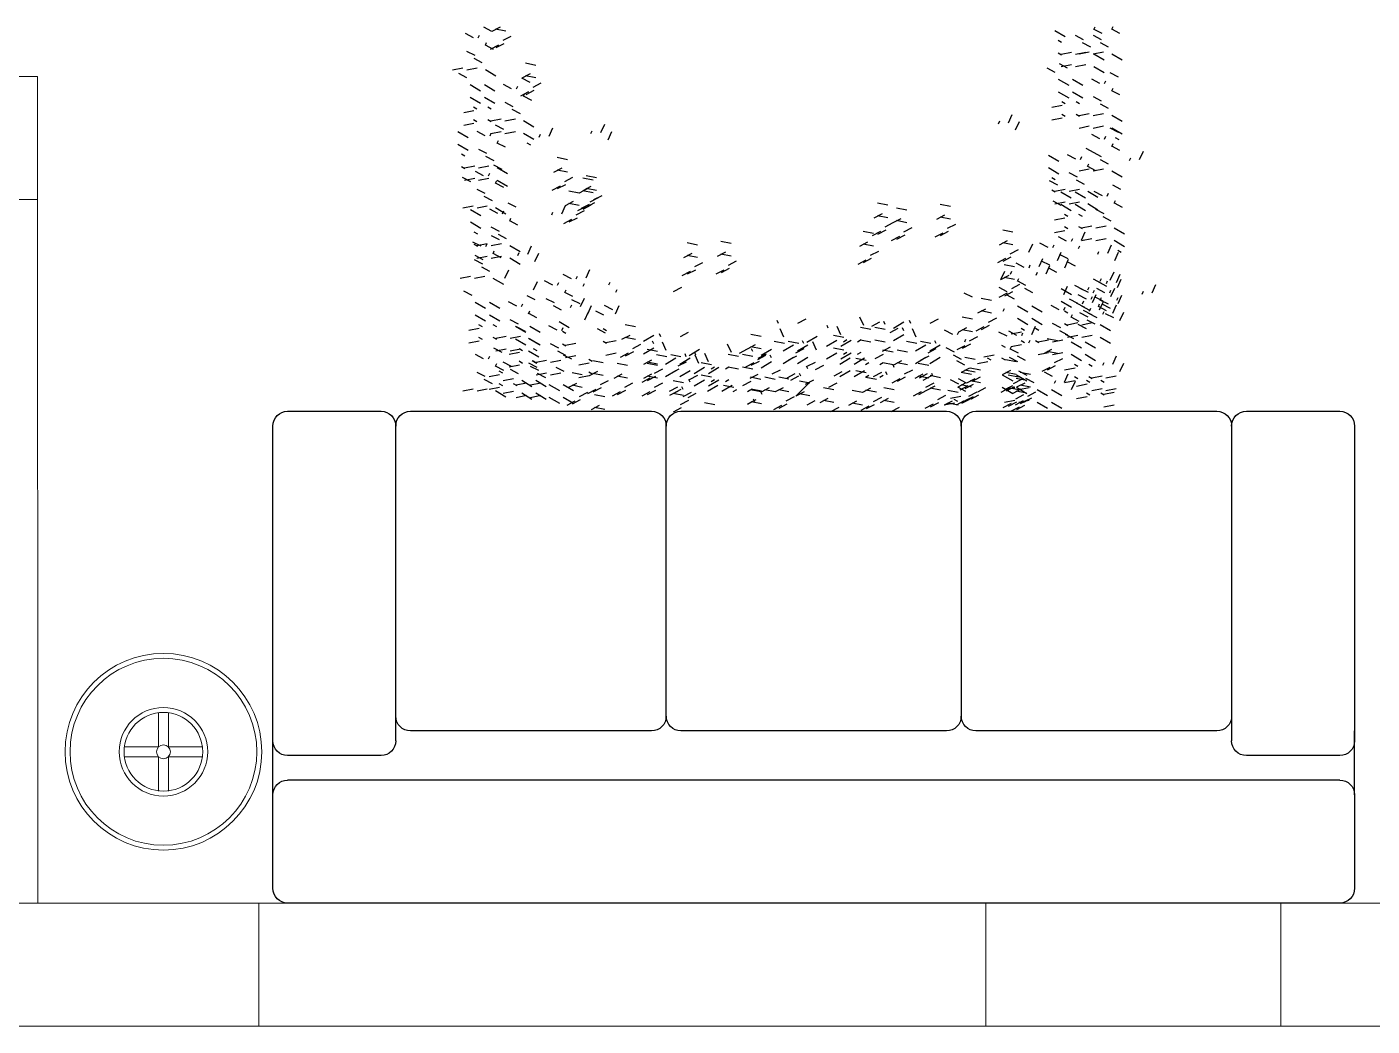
# Model space of a CAD drawing. Header units: millimetres. Extents: x 2878 to 6301, y 540 to 1980.
# Drawn here: x 2922.035 to 2924.77, y 830.155 to 832.187 of the extents above; entities that cross this region are included whole.
import ezdxf

# ---------------------------------------------------------------- set-up
doc = ezdxf.new("R2010")
doc.units = ezdxf.units.MM
doc.header["$LTSCALE"] = 4
for name, color, linetype, lineweight in [('ALVENARIA', 4, 'Continuous', 20), ('COTAS', 35, 'Continuous', 5), ('PILAR', 1, 'Continuous', 5)]:
    doc.layers.add(name, color=color, linetype=linetype, lineweight=lineweight)
doc.layers.add('TRACONIVEL', color=252, linetype='Continuous')

# ---------------------------------------------------------------- blocks, each defined once
blk = doc.blocks.new('PILAR')
at = {"layer": 'PILAR', "ltscale": 0.01}
blk.add_lwpolyline([(-0.15, 0), (0.1, 0), (0.1, -0.6), (-0.15, -0.6)], close=True, dxfattribs=at)
blk = doc.blocks.new('ABAJOURP')
for p, q in [((-0.01, 0.01), (-0.01, 0.08)), ((0.01, 0.01), (0.01, 0.08)), ((-0.08, 0.01), (-0.01, 0.01)), ((0.01, 0.01), (0.08, 0.01)), ((-0.08, -0.01), (-0.01, -0.01)), ((-0.01, -0.08), (-0.01, -0.01)), ((0.01, -0.01), (0.08, -0.01)), ((0.01, -0.08), (0.01, -0.01))]:
    blk.add_line(p, q)
for radius in [0.2, 0.19, 0.09, 0.08, 0.0141]:
    blk.add_circle((0, 0), radius)
blk = doc.blocks.new('TAPETE')
at = {"layer": 'TRACONIVEL'}
for p, q in [((-0.5863, 0.4846), (-0.6052, 0.4795)), ((-0.6014, 0.4677), (-0.6077, 0.466)), ((-0.2827, 0.4677), (-0.3016, 0.4626)), ((-0.7648, 0.4413), (-0.7838, 0.4363)), ((-0.6488, 0.4413), (-0.6678, 0.4363)), ((-0.6106, 0.4388), (-0.6295, 0.4338)), ((-0.6156, 0.4338), (-0.6219, 0.4321)), ((-0.5738, 0.4379), (-0.5927, 0.4329)), ((-0.5625, 0.4366), (-0.5814, 0.4315)), ((-0.5124, 0.4345), (-0.5313, 0.4294)), ((-0.5068, 0.4338), (-0.5114, 0.4384)), ((-0.4847, 0.4291), (-0.4985, 0.443)), ((-0.456, 0.4291), (-0.4699, 0.443)), ((-0.41, 0.4402), (-0.4003, 0.4292)), ((-0.3693, 0.438), (-0.3596, 0.4271)), ((-0.3264, 0.4257), (-0.3402, 0.4396)), ((-0.2977, 0.4509), (-0.3041, 0.4492)), ((-0.2803, 0.4367), (-0.2706, 0.4258)), ((-0.2509, 0.4303), (-0.2555, 0.435)), ((-0.2288, 0.4257), (-0.2426, 0.4396)), ((-0.2396, 0.4346), (-0.2299, 0.4236)), ((-0.2001, 0.4257), (-0.214, 0.4396)), ((-0.1541, 0.4367), (-0.1444, 0.4258)), ((-0.1134, 0.4346), (-0.1037, 0.4236)), ((-0.0602, 0.4257), (-0.0741, 0.4396)), ((-0.0142, 0.4367), (-0.0045, 0.4258)), ((-0.8594, 0.4288), (-0.864, 0.415)), ((-0.8317, 0.411), (-0.8363, 0.4156)), ((-0.8308, 0.4288), (-0.8354, 0.415)), ((-0.8224, 0.4318), (-0.8271, 0.4179)), ((-0.8031, 0.411), (-0.8077, 0.4156)), ((-0.7938, 0.4318), (-0.7984, 0.4179)), ((-0.7483, 0.4318), (-0.7672, 0.4267)), ((-0.7049, 0.4102), (-0.7187, 0.4241)), ((-0.6762, 0.4102), (-0.69, 0.4241)), ((-0.6614, 0.4283), (-0.6517, 0.4174)), ((-0.6323, 0.4318), (-0.6512, 0.4267)), ((-0.6448, 0.4187), (-0.6352, 0.4078)), ((-0.6399, 0.4238), (-0.6302, 0.4129)), ((-0.6301, 0.4213), (-0.6205, 0.4103)), ((-0.5941, 0.4293), (-0.613, 0.4242)), ((-0.599, 0.4242), (-0.6053, 0.4226)), ((-0.6042, 0.4166), (-0.5945, 0.4056)), ((-0.5941, 0.4293), (-0.6004, 0.4276)), ((-0.5895, 0.4191), (-0.5798, 0.4082)), ((-0.5775, 0.4197), (-0.5838, 0.418)), ((-0.5572, 0.4284), (-0.5761, 0.4233)), ((-0.4958, 0.4249), (-0.5147, 0.4199)), ((-0.4812, 0.4181), (-0.4859, 0.4043)), ((-0.4526, 0.4181), (-0.4572, 0.4043)), ((-0.4409, 0.4249), (-0.4312, 0.414)), ((-0.4243, 0.4153), (-0.4146, 0.4044)), ((-0.395, 0.4304), (-0.4013, 0.4287)), ((-0.3785, 0.4208), (-0.3848, 0.4191)), ((-0.3112, 0.4215), (-0.3015, 0.4106)), ((-0.2654, 0.427), (-0.2717, 0.4253)), ((-0.2488, 0.4174), (-0.2551, 0.4157)), ((-0.185, 0.4215), (-0.1753, 0.4106)), ((-0.1391, 0.427), (-0.1454, 0.4253)), ((-0.1226, 0.4174), (-0.1289, 0.4157)), ((-0.0892, 0.4018), (-0.103, 0.4157)), ((-0.0605, 0.4018), (-0.0744, 0.4157)), ((-0.0451, 0.4215), (-0.0354, 0.4106)), ((0.0008, 0.427), (-0.0055, 0.4253)), ((-0.8224, 0.4127), (-0.8271, 0.3988)), ((-0.7948, 0.3948), (-0.7994, 0.3995)), ((-0.7938, 0.4127), (-0.7984, 0.3988)), ((-0.7661, 0.3948), (-0.7707, 0.3995)), ((-0.7633, 0.4149), (-0.7696, 0.4132)), ((-0.744, 0.3902), (-0.7578, 0.4041)), ((-0.7153, 0.3902), (-0.7292, 0.4041)), ((-0.7014, 0.3993), (-0.706, 0.3854)), ((-0.6728, 0.3993), (-0.6774, 0.3854)), ((-0.6757, 0.4035), (-0.666, 0.3926)), ((-0.661, 0.406), (-0.6513, 0.3951)), ((-0.6542, 0.399), (-0.6445, 0.388)), ((-0.6473, 0.4149), (-0.6536, 0.4132)), ((-0.64, 0.3972), (-0.6463, 0.3955)), ((-0.6249, 0.414), (-0.6439, 0.409)), ((-0.6299, 0.409), (-0.6362, 0.4073)), ((-0.6084, 0.4045), (-0.6273, 0.3994)), ((-0.6234, 0.4142), (-0.6137, 0.4033)), ((-0.6152, 0.4115), (-0.6215, 0.4098)), ((-0.6133, 0.3994), (-0.6196, 0.3977)), ((-0.6084, 0.4045), (-0.6147, 0.4028)), ((-0.5986, 0.402), (-0.6049, 0.4003)), ((-0.5827, 0.412), (-0.573, 0.4011)), ((-0.5723, 0.4115), (-0.5786, 0.4098)), ((-0.5108, 0.4081), (-0.5172, 0.4064)), ((-0.4812, 0.399), (-0.4859, 0.3852)), ((-0.4526, 0.399), (-0.4572, 0.3852)), ((-0.4012, 0.3934), (-0.4151, 0.4072)), ((-0.3726, 0.3934), (-0.3864, 0.4072)), ((-0.3836, 0.4132), (-0.3739, 0.4022)), ((-0.3229, 0.4147), (-0.3275, 0.4009)), ((-0.3265, 0.4044), (-0.3168, 0.3935)), ((-0.2946, 0.4119), (-0.285, 0.401)), ((-0.2859, 0.4022), (-0.2762, 0.3913)), ((-0.254, 0.4098), (-0.2443, 0.3988)), ((-0.2253, 0.4147), (-0.23, 0.4009)), ((-0.1967, 0.4147), (-0.2013, 0.4009)), ((-0.1684, 0.4119), (-0.1587, 0.401)), ((-0.1277, 0.4098), (-0.118, 0.3988)), ((-0.0568, 0.4147), (-0.0614, 0.4009)), ((-0.0454, 0.3976), (-0.0357, 0.3866)), ((-0.0285, 0.4119), (-0.0188, 0.401)), ((-0.0145, 0.4128), (-0.0048, 0.4019)), ((0.0005, 0.4031), (-0.0058, 0.4014)), ((-0.841, 0.3925), (-0.8456, 0.3786)), ((-0.8317, 0.3919), (-0.8363, 0.3965)), ((-0.8123, 0.3925), (-0.8169, 0.3786)), ((-0.8031, 0.3919), (-0.8077, 0.3965)), ((-0.7948, 0.3757), (-0.7994, 0.3803)), ((-0.7661, 0.3757), (-0.7707, 0.3803)), ((-0.744, 0.3711), (-0.7578, 0.385)), ((-0.7153, 0.3711), (-0.7292, 0.385)), ((-0.7014, 0.3801), (-0.706, 0.3663)), ((-0.6858, 0.3917), (-0.6762, 0.3808)), ((-0.6728, 0.3801), (-0.6774, 0.3663)), ((-0.6693, 0.3821), (-0.6596, 0.3712)), ((-0.6592, 0.3939), (-0.6495, 0.383)), ((-0.6445, 0.3964), (-0.6348, 0.3855)), ((-0.6377, 0.3894), (-0.628, 0.3785)), ((-0.6234, 0.3876), (-0.6298, 0.3859)), ((-0.6286, 0.38), (-0.6189, 0.369)), ((-0.6185, 0.3917), (-0.6088, 0.3808)), ((-0.6038, 0.3943), (-0.5941, 0.3834)), ((-0.5918, 0.3949), (-0.5981, 0.3932)), ((-0.597, 0.3872), (-0.5873, 0.3763)), ((-0.4978, 0.3824), (-0.5042, 0.3807)), ((-0.4662, 0.3897), (-0.4852, 0.3846)), ((-0.4536, 0.3812), (-0.4582, 0.3858)), ((-0.4249, 0.3812), (-0.4295, 0.3858)), ((-0.4028, 0.3766), (-0.4166, 0.3904)), ((-0.3978, 0.3824), (-0.4024, 0.3685)), ((-0.3741, 0.3766), (-0.388, 0.3904)), ((-0.3691, 0.3824), (-0.3738, 0.3685)), ((-0.3574, 0.3891), (-0.3477, 0.3782)), ((-0.3409, 0.3796), (-0.3312, 0.3686)), ((-0.3229, 0.3956), (-0.3275, 0.3818)), ((-0.3116, 0.3946), (-0.3179, 0.3929)), ((-0.295, 0.3851), (-0.3013, 0.3834)), ((-0.2253, 0.3956), (-0.23, 0.3818)), ((-0.1976, 0.3778), (-0.2023, 0.3824)), ((-0.1967, 0.3956), (-0.2013, 0.3818)), ((-0.169, 0.3778), (-0.1736, 0.3824)), ((-0.1469, 0.3732), (-0.1607, 0.387)), ((-0.1182, 0.3732), (-0.1321, 0.387)), ((-0.0858, 0.3908), (-0.0904, 0.377)), ((-0.0571, 0.3908), (-0.0617, 0.377)), ((-0.0568, 0.3956), (-0.0614, 0.3818)), ((-0.0288, 0.388), (-0.0191, 0.3771)), ((-0.8058, 0.3765), (-0.8247, 0.3714)), ((-0.804, 0.3764), (-0.8086, 0.3625)), ((-0.7892, 0.3669), (-0.8082, 0.3618)), ((-0.7753, 0.3764), (-0.7799, 0.3625)), ((-0.7089, 0.3747), (-0.6992, 0.3638)), ((-0.7002, 0.3669), (-0.6905, 0.3559)), ((-0.6737, 0.3623), (-0.6783, 0.3669)), ((-0.6543, 0.3724), (-0.6606, 0.3707)), ((-0.6451, 0.3623), (-0.6497, 0.3669)), ((-0.6378, 0.3628), (-0.6441, 0.3611)), ((-0.623, 0.3577), (-0.6368, 0.3715)), ((-0.5894, 0.3661), (-0.6084, 0.3611)), ((-0.5943, 0.3577), (-0.6081, 0.3715)), ((-0.5287, 0.3672), (-0.5477, 0.3621)), ((-0.5437, 0.3769), (-0.534, 0.366)), ((-0.5271, 0.3674), (-0.5174, 0.3564)), ((-0.4813, 0.3729), (-0.4876, 0.3712)), ((-0.4865, 0.3652), (-0.4768, 0.3543)), ((-0.4628, 0.3627), (-0.4674, 0.3489)), ((-0.4536, 0.3621), (-0.4582, 0.3667)), ((-0.4341, 0.3627), (-0.4387, 0.3489)), ((-0.4249, 0.3621), (-0.4295, 0.3667)), ((-0.4028, 0.3575), (-0.4166, 0.3713)), ((-0.3978, 0.3633), (-0.4024, 0.3494)), ((-0.3741, 0.3575), (-0.388, 0.3713)), ((-0.3691, 0.3633), (-0.3738, 0.3494)), ((-0.3002, 0.3774), (-0.2905, 0.3665)), ((-0.1976, 0.3587), (-0.2023, 0.3633)), ((-0.169, 0.3587), (-0.1736, 0.3633)), ((-0.1469, 0.354), (-0.1607, 0.3679)), ((-0.1182, 0.354), (-0.1321, 0.3679)), ((-0.0932, 0.3663), (-0.0835, 0.3554)), ((-0.0858, 0.3717), (-0.0904, 0.3578)), ((-0.0571, 0.3717), (-0.0617, 0.3578)), ((-0.0073, 0.3492), (-0.0211, 0.3631)), ((-0.8526, 0.3449), (-0.8665, 0.3588)), ((-0.824, 0.3449), (-0.8378, 0.3588)), ((-0.8043, 0.3501), (-0.8106, 0.3484)), ((-0.7945, 0.3464), (-0.7848, 0.3354)), ((-0.7706, 0.35), (-0.7803, 0.339)), ((-0.754, 0.3595), (-0.7637, 0.3486)), ((-0.7406, 0.3601), (-0.7452, 0.3462)), ((-0.7332, 0.345), (-0.7429, 0.3341)), ((-0.7423, 0.3528), (-0.7377, 0.3389)), ((-0.7119, 0.3601), (-0.7165, 0.3462)), ((-0.7136, 0.3528), (-0.709, 0.3389)), ((-0.6836, 0.3573), (-0.6739, 0.3464)), ((-0.6429, 0.3551), (-0.6333, 0.3442)), ((-0.558, 0.3521), (-0.5483, 0.3412)), ((-0.5122, 0.3576), (-0.5311, 0.3525)), ((-0.5122, 0.3576), (-0.5185, 0.3559)), ((-0.4956, 0.348), (-0.5019, 0.3464)), ((-0.4053, 0.3578), (-0.3956, 0.3469)), ((-0.3701, 0.3454), (-0.3747, 0.35)), ((-0.359, 0.3532), (-0.3493, 0.3423)), ((-0.3415, 0.3454), (-0.3461, 0.35)), ((-0.3193, 0.3408), (-0.3332, 0.3547)), ((-0.2907, 0.3408), (-0.3045, 0.3547)), ((-0.2069, 0.3593), (-0.2115, 0.3454)), ((-0.1782, 0.3593), (-0.1828, 0.3454)), ((-0.1031, 0.3498), (-0.0934, 0.3389)), ((-0.0581, 0.3539), (-0.0627, 0.3585)), ((-0.0294, 0.3539), (-0.034, 0.3585)), ((-0.8526, 0.3258), (-0.8665, 0.3397)), ((-0.824, 0.3258), (-0.8378, 0.3397)), ((-0.7738, 0.3428), (-0.7835, 0.3319)), ((-0.7406, 0.341), (-0.7452, 0.3271)), ((-0.7129, 0.3232), (-0.7175, 0.3278)), ((-0.7119, 0.341), (-0.7165, 0.3271)), ((-0.6842, 0.3232), (-0.6888, 0.3278)), ((-0.6621, 0.3185), (-0.676, 0.3324)), ((-0.6334, 0.3185), (-0.6473, 0.3324)), ((-0.5581, 0.3255), (-0.5644, 0.3238)), ((-0.5431, 0.3423), (-0.562, 0.3373)), ((-0.5265, 0.3328), (-0.5454, 0.3277)), ((-0.5415, 0.3425), (-0.5318, 0.3316)), ((-0.5008, 0.3404), (-0.4911, 0.3294)), ((-0.8606, 0.3087), (-0.8703, 0.2978)), ((-0.85, 0.3068), (-0.8597, 0.2959)), ((-0.8468, 0.3139), (-0.8565, 0.303)), ((-0.8441, 0.3182), (-0.8538, 0.3073)), ((-0.8492, 0.3148), (-0.8538, 0.3009)), ((-0.8363, 0.3073), (-0.846, 0.2964)), ((-0.8302, 0.3235), (-0.8399, 0.3126)), ((-0.8191, 0.2981), (-0.8329, 0.3119)), ((-0.8323, 0.3115), (-0.8277, 0.2976)), ((-0.8205, 0.3148), (-0.8251, 0.3009)), ((-0.8094, 0.309), (-0.8191, 0.2981)), ((-0.8185, 0.3168), (-0.8139, 0.3029)), ((-0.8088, 0.3216), (-0.7991, 0.3106)), ((-0.7904, 0.2981), (-0.8042, 0.3119)), ((-0.8037, 0.3115), (-0.7991, 0.2976)), ((-0.7922, 0.312), (-0.7826, 0.3011)), ((-0.7898, 0.3168), (-0.7852, 0.3029)), ((-0.7582, 0.3101), (-0.7485, 0.2992)), ((-0.7124, 0.3156), (-0.7187, 0.314)), ((-0.7129, 0.304), (-0.7175, 0.3087)), ((-0.6808, 0.3229), (-0.6997, 0.3179)), ((-0.6842, 0.304), (-0.6888, 0.3087)), ((-0.6621, 0.2994), (-0.676, 0.3133)), ((-0.6334, 0.2994), (-0.6473, 0.3133)), ((-0.604, 0.32), (-0.5943, 0.3091)), ((-0.5874, 0.3104), (-0.5777, 0.2995)), ((-0.5416, 0.3159), (-0.5479, 0.3143)), ((-0.5467, 0.3083), (-0.537, 0.2973)), ((-0.4932, 0.3193), (-0.5121, 0.3142)), ((-0.8639, 0.3016), (-0.8736, 0.2906)), ((-0.8561, 0.2906), (-0.8658, 0.2797)), ((-0.8529, 0.2977), (-0.8625, 0.2868)), ((-0.8492, 0.2957), (-0.8538, 0.2818)), ((-0.8232, 0.3037), (-0.8329, 0.2928)), ((-0.8191, 0.2789), (-0.8329, 0.2928)), ((-0.8181, 0.2948), (-0.8278, 0.2839)), ((-0.8205, 0.2957), (-0.8251, 0.2818)), ((-0.8154, 0.2927), (-0.8251, 0.2818)), ((-0.8246, 0.3005), (-0.82, 0.2867)), ((-0.8016, 0.3044), (-0.8113, 0.2935)), ((-0.7904, 0.2789), (-0.8042, 0.2928)), ((-0.7959, 0.3005), (-0.7913, 0.2867)), ((-0.7807, 0.2899), (-0.7904, 0.2789)), ((-0.7898, 0.2976), (-0.7852, 0.2838)), ((-0.7612, 0.2976), (-0.7566, 0.2838)), ((-0.7609, 0.2995), (-0.7512, 0.2886)), ((-0.7417, 0.3006), (-0.732, 0.2897)), ((-0.7267, 0.2908), (-0.733, 0.2891)), ((-0.7221, 0.3047), (-0.7267, 0.2908)), ((-0.6958, 0.3061), (-0.7021, 0.3044)), ((-0.701, 0.2984), (-0.6913, 0.2875)), ((-0.6934, 0.3047), (-0.6981, 0.2908)), ((-0.6183, 0.2952), (-0.6086, 0.2843)), ((-0.6021, 0.2925), (-0.6118, 0.2816)), ((-0.5855, 0.3021), (-0.5952, 0.2911)), ((-0.5724, 0.3007), (-0.5787, 0.299)), ((-0.5738, 0.2953), (-0.5692, 0.2814)), ((-0.5559, 0.2911), (-0.5622, 0.2894)), ((-0.5451, 0.2953), (-0.5405, 0.2814)), ((-0.5232, 0.2904), (-0.5329, 0.2795)), ((-0.5066, 0.3), (-0.5163, 0.2891)), ((-0.4949, 0.2932), (-0.4903, 0.2794)), ((-0.4662, 0.2932), (-0.4616, 0.2794)), ((-0.2155, 0.3014), (-0.2344, 0.2963)), ((-0.1989, 0.2918), (-0.2179, 0.2868)), ((-0.8214, 0.2877), (-0.8311, 0.2768)), ((-0.7519, 0.2778), (-0.7565, 0.2825)), ((-0.7232, 0.2778), (-0.7279, 0.2825)), ((-0.703, 0.2853), (-0.6933, 0.2744)), ((-0.6619, 0.2709), (-0.6716, 0.26)), ((-0.6406, 0.2813), (-0.6469, 0.2796)), ((-0.6053, 0.2854), (-0.615, 0.2744)), ((-0.6017, 0.2856), (-0.592, 0.2747)), ((-0.5647, 0.2875), (-0.5744, 0.2766)), ((-0.5554, 0.2817), (-0.5744, 0.2766)), ((-0.5264, 0.2833), (-0.5361, 0.2724)), ((-0.4858, 0.2855), (-0.4955, 0.2745)), ((-0.214, 0.275), (-0.2203, 0.2733)), ((-0.8205, 0.2565), (-0.8302, 0.2455)), ((-0.7611, 0.2594), (-0.7657, 0.2455)), ((-0.7519, 0.2587), (-0.7565, 0.2633)), ((-0.746, 0.2679), (-0.7506, 0.2541)), ((-0.6817, 0.2542), (-0.6914, 0.2433)), ((-0.6784, 0.2614), (-0.6881, 0.2504)), ((-0.641, 0.2564), (-0.6507, 0.2455)), ((-0.6502, 0.2642), (-0.6455, 0.2503)), ((-0.6215, 0.2642), (-0.6169, 0.2503)), ((-0.8466, 0.2349), (-0.8563, 0.224)), ((-0.8404, 0.2398), (-0.85, 0.2288)), ((-0.8371, 0.2469), (-0.8468, 0.236)), ((-0.8301, 0.2445), (-0.8398, 0.2335)), ((-0.8128, 0.2398), (-0.8225, 0.2288)), ((-0.8184, 0.2377), (-0.8137, 0.2239)), ((-0.7997, 0.2419), (-0.8094, 0.231)), ((-0.8088, 0.2497), (-0.8042, 0.2358)), ((-0.7962, 0.2493), (-0.8059, 0.2384)), ((-0.7897, 0.2377), (-0.7851, 0.2239)), ((-0.7754, 0.2348), (-0.7851, 0.2239)), ((-0.7845, 0.2426), (-0.7799, 0.2287)), ((-0.7801, 0.2497), (-0.7755, 0.2358)), ((-0.7559, 0.2426), (-0.7512, 0.2287)), ((-0.7212, 0.236), (-0.7308, 0.2251)), ((-0.7046, 0.2455), (-0.7143, 0.2346)), ((-0.6929, 0.2388), (-0.6883, 0.2249)), ((-0.6642, 0.2388), (-0.6596, 0.2249)), ((-0.6144, 0.2387), (-0.6047, 0.2278)), ((-0.8499, 0.2278), (-0.8596, 0.2168)), ((-0.8595, 0.2195), (-0.8549, 0.2056)), ((-0.8462, 0.214), (-0.8508, 0.2186)), ((-0.8403, 0.2232), (-0.8449, 0.2093)), ((-0.8308, 0.2195), (-0.8262, 0.2056)), ((-0.8286, 0.2299), (-0.8189, 0.219)), ((-0.8161, 0.2326), (-0.8258, 0.2217)), ((-0.8092, 0.2299), (-0.8189, 0.219)), ((-0.812, 0.2204), (-0.8024, 0.2095)), ((-0.8094, 0.231), (-0.7997, 0.2201)), ((-0.7687, 0.2288), (-0.759, 0.2179)), ((-0.7558, 0.2241), (-0.7461, 0.2132)), ((-0.7244, 0.2288), (-0.7341, 0.2179)), ((-0.71, 0.2296), (-0.7163, 0.228)), ((-0.6934, 0.2201), (-0.6997, 0.2184)), ((-0.6837, 0.231), (-0.6934, 0.2201)), ((-0.8554, 0.2146), (-0.86, 0.2008)), ((-0.8503, 0.2117), (-0.86, 0.2008)), ((-0.8376, 0.2027), (-0.8473, 0.1918)), ((-0.7393, 0.2146), (-0.7296, 0.2037)), ((-0.6986, 0.2124), (-0.6889, 0.2015)), ((-0.4682, 0.1993), (-0.4779, 0.1884)), ((-0.465, 0.2064), (-0.4747, 0.1955)), ((-0.4484, 0.216), (-0.4581, 0.2051)), ((-0.4276, 0.2015), (-0.4372, 0.1905)), ((-0.4367, 0.2092), (-0.4321, 0.1954)), ((-0.408, 0.2092), (-0.4034, 0.1954)), ((-0.8575, 0.186), (-0.8671, 0.1751)), ((-0.8542, 0.1932), (-0.8639, 0.1822)), ((-0.8168, 0.1882), (-0.8265, 0.1773)), ((-0.8259, 0.196), (-0.8213, 0.1821)), ((-0.8099, 0.1868), (-0.8196, 0.1759)), ((-0.7941, 0.1831), (-0.8038, 0.1721)), ((-0.7973, 0.196), (-0.7926, 0.1821)), ((-0.7939, 0.1858), (-0.7875, 0.1842)), ((-0.7646, 0.1816), (-0.7508, 0.1955)), ((-0.7315, 0.1899), (-0.7411, 0.179)), ((-0.736, 0.1816), (-0.7221, 0.1955)), ((-0.7197, 0.1831), (-0.7151, 0.1693)), ((-0.7195, 0.1902), (-0.7132, 0.1885)), ((-0.6642, 0.1927), (-0.6739, 0.1818)), ((-0.8297, 0.1701), (-0.8394, 0.1592)), ((-0.8265, 0.1773), (-0.8362, 0.1663)), ((-0.7891, 0.1723), (-0.7988, 0.1614)), ((-0.7887, 0.1782), (-0.7984, 0.1672)), ((-0.7982, 0.1801), (-0.7936, 0.1662)), ((-0.7695, 0.1801), (-0.7649, 0.1662)), ((-0.7646, 0.1625), (-0.7508, 0.1763)), ((-0.748, 0.1803), (-0.7577, 0.1694)), ((-0.736, 0.1625), (-0.7221, 0.1763)), ((-0.7197, 0.164), (-0.7151, 0.1502)), ((-0.7053, 0.1634), (-0.6864, 0.1584)), ((-0.7963, 0.1487), (-0.806, 0.1378)), ((-0.7798, 0.1582), (-0.7895, 0.1473)), ((-0.7681, 0.1515), (-0.7634, 0.1376)), ((-0.7394, 0.1515), (-0.7348, 0.1376)), ((-0.7129, 0.1327), (-0.699, 0.1466)), ((-0.6903, 0.1466), (-0.684, 0.1449)), ((-0.6842, 0.1327), (-0.6704, 0.1466)), ((-0.6737, 0.1561), (-0.6674, 0.1545)), ((-0.4729, 0.1479), (-0.4826, 0.137)), ((-0.4563, 0.1574), (-0.466, 0.1465)), ((-0.4446, 0.1507), (-0.44, 0.1368)), ((-0.416, 0.1507), (-0.4113, 0.1368)), ((-0.8652, 0.1404), (-0.8749, 0.1294)), ((-0.8535, 0.1336), (-0.8489, 0.1198)), ((-0.8248, 0.1336), (-0.8202, 0.1198)), ((-0.7996, 0.1415), (-0.8093, 0.1306)), ((-0.7739, 0.134), (-0.7676, 0.1323)), ((-0.7589, 0.1437), (-0.7686, 0.1328)), ((-0.7681, 0.1324), (-0.7634, 0.1185)), ((-0.7394, 0.1324), (-0.7348, 0.1185)), ((-0.728, 0.1285), (-0.7377, 0.1175)), ((-0.6851, 0.1389), (-0.6948, 0.128)), ((-0.4762, 0.1408), (-0.4859, 0.1298)), ((-0.4452, 0.132), (-0.4549, 0.1211)), ((-0.4355, 0.1429), (-0.4452, 0.132)), ((-0.8444, 0.1258), (-0.8541, 0.1149)), ((-0.8421, 0.1166), (-0.8518, 0.1057)), ((-0.8304, 0.1099), (-0.8257, 0.096)), ((-0.8017, 0.1099), (-0.7971, 0.096)), ((-0.7958, 0.1145), (-0.7911, 0.1192)), ((-0.7853, 0.1167), (-0.795, 0.1058)), ((-0.7904, 0.1244), (-0.7841, 0.1227)), ((-0.7671, 0.1145), (-0.7625, 0.1192)), ((-0.7446, 0.1189), (-0.7543, 0.108)), ((-0.7163, 0.1217), (-0.7117, 0.1078)), ((-0.6877, 0.1217), (-0.683, 0.1078)), ((-0.6708, 0.1141), (-0.6805, 0.1032)), ((-0.676, 0.1218), (-0.6697, 0.1201)), ((-0.5099, 0.1126), (-0.5196, 0.1017)), ((-0.465, 0.1153), (-0.4747, 0.1044)), ((-0.4617, 0.1224), (-0.4714, 0.1115)), ((-0.4243, 0.1175), (-0.434, 0.1065)), ((-0.4335, 0.1252), (-0.4288, 0.1114)), ((-0.4048, 0.1252), (-0.4002, 0.1114)), ((-0.8619, 0.0999), (-0.8716, 0.089)), ((-0.8586, 0.1071), (-0.8683, 0.0962)), ((-0.8596, 0.0912), (-0.855, 0.0773)), ((-0.8212, 0.1021), (-0.8309, 0.0912)), ((-0.8309, 0.0912), (-0.8263, 0.0773)), ((-0.7958, 0.0954), (-0.7911, 0.1)), ((-0.7948, 0.0801), (-0.7809, 0.094)), ((-0.7865, 0.0961), (-0.7819, 0.0822)), ((-0.7671, 0.0954), (-0.7625, 0.1)), ((-0.7661, 0.0801), (-0.7523, 0.094)), ((-0.7579, 0.0961), (-0.7532, 0.0822)), ((-0.7163, 0.1026), (-0.7117, 0.0887)), ((-0.6877, 0.1026), (-0.683, 0.0887)), ((-0.6784, 0.093), (-0.6594, 0.0879)), ((-0.5297, 0.0959), (-0.5394, 0.085)), ((-0.5264, 0.1031), (-0.5361, 0.0921)), ((-0.489, 0.0981), (-0.4987, 0.0872)), ((-0.4981, 0.1059), (-0.4935, 0.092)), ((-0.4695, 0.1059), (-0.4649, 0.092)), ((-0.8504, 0.0834), (-0.8601, 0.0725)), ((-0.7948, 0.061), (-0.7809, 0.0749)), ((-0.7661, 0.061), (-0.7523, 0.0749)), ((-0.7544, 0.0621), (-0.7405, 0.076)), ((-0.744, 0.0847), (-0.7394, 0.0894)), ((-0.7257, 0.0621), (-0.7119, 0.076)), ((-0.7153, 0.0847), (-0.7107, 0.0894)), ((-0.8652, 0.0596), (-0.8749, 0.0486)), ((-0.8099, 0.0568), (-0.8196, 0.0458)), ((-0.7839, 0.0636), (-0.7936, 0.0527)), ((-0.7544, 0.043), (-0.7405, 0.0569)), ((-0.744, 0.0656), (-0.7394, 0.0703)), ((-0.7348, 0.0663), (-0.7302, 0.0524)), ((-0.7257, 0.043), (-0.7119, 0.0569)), ((-0.7153, 0.0656), (-0.7107, 0.0703)), ((-0.7061, 0.0663), (-0.7015, 0.0524)), ((-0.6997, 0.0622), (-0.6807, 0.0572)), ((-0.8444, 0.045), (-0.8541, 0.0341)), ((-0.8535, 0.0528), (-0.8489, 0.039)), ((-0.8248, 0.0528), (-0.8202, 0.039)), ((-0.7695, 0.0388), (-0.7792, 0.0278)), ((-0.6846, 0.0454), (-0.6783, 0.0437)), ((-0.8502, 0.0274), (-0.8599, 0.0165)), ((-0.8079, 0.0201), (-0.839, 0.002)), ((-0.8385, 0.0207), (-0.8338, 0.0068)), ((-0.803, 0.0255), (-0.8127, 0.0146)), ((-0.8098, 0.0207), (-0.8052, 0.0068)), ((-0.7623, 0.0277), (-0.772, 0.0168)), ((-0.7345, 0.0295), (-0.7156, 0.0245)), ((-0.7163, 0.0167), (-0.7025, 0.0305)), ((-0.8293, 0.0129), (-0.839, 0.002)), ((-0.7941, 0.0056), (-0.8038, -0.0053)), ((-0.7887, 0.0007), (-0.7984, -0.0102)), ((-0.7939, 0.0084), (-0.7875, 0.0067)), ((-0.7773, 0.0179), (-0.771, 0.0162)), ((-0.7646, 0.0041), (-0.7508, 0.018)), ((-0.748, 0.0029), (-0.7577, -0.0081)), ((-0.7315, 0.0124), (-0.7411, 0.0015)), ((-0.736, 0.0041), (-0.7221, 0.018)), ((-0.7197, 0.0057), (-0.7151, -0.0082)), ((-0.7195, 0.0127), (-0.7132, 0.011)), ((-0.6642, 0.0153), (-0.6739, 0.0043)), ((-0.8607, -0.0172), (-0.8704, -0.0282)), ((-0.8574, -0.0101), (-0.8671, -0.021)), ((-0.8409, -0.0005), (-0.8506, -0.0115)), ((-0.82, -0.0151), (-0.8297, -0.026)), ((-0.8291, -0.0073), (-0.8245, -0.0211)), ((-0.8005, -0.0073), (-0.7959, -0.0211)), ((-0.7646, -0.015), (-0.7508, -0.0011)), ((-0.736, -0.015), (-0.7221, -0.0011)), ((-0.7197, -0.0134), (-0.7151, -0.0273)), ((-0.7053, -0.0141), (-0.6864, -0.0191)), ((-0.8206, -0.0338), (-0.8303, -0.0447)), ((-0.8297, -0.026), (-0.8251, -0.0398)), ((-0.801, -0.026), (-0.7964, -0.0398)), ((-0.7798, -0.0192), (-0.7895, -0.0302)), ((-0.7745, -0.0448), (-0.7607, -0.0309)), ((-0.7519, -0.0309), (-0.7456, -0.0326)), ((-0.7459, -0.0448), (-0.732, -0.0309)), ((-0.6737, -0.0213), (-0.6674, -0.023)), ((-0.8477, -0.052), (-0.8574, -0.0629)), ((-0.8568, -0.0442), (-0.8522, -0.0581)), ((-0.8521, -0.0531), (-0.8458, -0.0548)), ((-0.8355, -0.0435), (-0.8292, -0.0452)), ((-0.8297, -0.0451), (-0.8251, -0.059)), ((-0.8282, -0.0442), (-0.8236, -0.0581)), ((-0.801, -0.0451), (-0.7964, -0.059)), ((-0.7897, -0.049), (-0.7994, -0.0599)), ((-0.7601, -0.0475), (-0.7698, -0.0584)), ((-0.7468, -0.0386), (-0.7565, -0.0495)), ((-0.7436, -0.0379), (-0.7533, -0.0489)), ((-0.7227, -0.0525), (-0.7324, -0.0634)), ((-0.7319, -0.0447), (-0.7273, -0.0586)), ((-0.7032, -0.0447), (-0.6986, -0.0586)), ((-0.8574, -0.0629), (-0.8528, -0.0583)), ((-0.8287, -0.0629), (-0.8241, -0.0583)), ((-0.8062, -0.0586), (-0.8159, -0.0695)), ((-0.778, -0.0558), (-0.7733, -0.0696)), ((-0.7634, -0.0546), (-0.7731, -0.0656)), ((-0.7493, -0.0558), (-0.7447, -0.0696)), ((-0.7324, -0.0634), (-0.7421, -0.0743)), ((-0.7376, -0.0557), (-0.7313, -0.0574)), ((-0.8287, -0.0821), (-0.8241, -0.0774)), ((-0.8277, -0.0973), (-0.8139, -0.0835)), ((-0.8195, -0.0814), (-0.8149, -0.0953)), ((-0.8056, -0.0927), (-0.801, -0.0881)), ((-0.778, -0.0749), (-0.7733, -0.0888)), ((-0.777, -0.0927), (-0.7724, -0.0881)), ((-0.7493, -0.0749), (-0.7447, -0.0888)), ((-0.74, -0.0845), (-0.7211, -0.0896)), ((-0.5491, -0.0876), (-0.5587, -0.0985)), ((-0.5325, -0.078), (-0.5422, -0.0889)), ((-0.5208, -0.0848), (-0.5162, -0.0986)), ((-0.4921, -0.0848), (-0.4875, -0.0986)), ((-0.8592, -0.1068), (-0.8546, -0.1206)), ((-0.8277, -0.1165), (-0.8139, -0.1026)), ((-0.816, -0.1153), (-0.8022, -0.1015)), ((-0.8056, -0.1118), (-0.801, -0.1072)), ((-0.7874, -0.1153), (-0.7735, -0.1015)), ((-0.777, -0.1118), (-0.7724, -0.1072)), ((-0.5523, -0.0947), (-0.562, -0.1056)), ((-0.5116, -0.0925), (-0.5213, -0.1035)), ((-0.816, -0.1345), (-0.8022, -0.1206)), ((-0.7964, -0.1112), (-0.7918, -0.1251)), ((-0.7874, -0.1345), (-0.7735, -0.1206)), ((-0.7678, -0.1112), (-0.7631, -0.1251)), ((-0.7613, -0.1152), (-0.7424, -0.1203)), ((-0.5357, -0.1232), (-0.5454, -0.1342)), ((-0.5357, -0.1232), (-0.5454, -0.1342)), ((-0.8491, -0.1423), (-0.8588, -0.1532)), ((-0.8332, -0.1323), (-0.8428, -0.1432)), ((-0.8312, -0.1387), (-0.8409, -0.1496)), ((-0.8074, -0.1399), (-0.8011, -0.1416)), ((-0.7925, -0.1301), (-0.8022, -0.1411)), ((-0.7948, -0.1537), (-0.7809, -0.1399)), ((-0.7661, -0.1537), (-0.7523, -0.1399)), ((-0.7647, -0.1283), (-0.7457, -0.1334)), ((-0.7464, -0.1412), (-0.7326, -0.1273)), ((-0.7462, -0.1321), (-0.7399, -0.1338)), ((-0.6944, -0.1426), (-0.7041, -0.1535)), ((-0.5556, -0.1399), (-0.5653, -0.1509)), ((-0.5556, -0.1399), (-0.5653, -0.1509)), ((-0.5523, -0.1328), (-0.562, -0.1437)), ((-0.5523, -0.1328), (-0.562, -0.1437)), ((-0.5149, -0.1378), (-0.5246, -0.1487)), ((-0.5149, -0.1378), (-0.5246, -0.1487)), ((-0.524, -0.13), (-0.5194, -0.1439)), ((-0.524, -0.13), (-0.5194, -0.1439)), ((-0.4954, -0.13), (-0.4907, -0.1439)), ((-0.4954, -0.13), (-0.4907, -0.1439)), ((-0.8657, -0.1518), (-0.8754, -0.1628)), ((-0.8283, -0.1568), (-0.838, -0.1677)), ((-0.8374, -0.149), (-0.8328, -0.1629)), ((-0.8242, -0.1522), (-0.8339, -0.1632)), ((-0.8188, -0.1571), (-0.8285, -0.1681)), ((-0.824, -0.1495), (-0.8177, -0.1512)), ((-0.8088, -0.149), (-0.8041, -0.1629)), ((-0.7948, -0.1728), (-0.7809, -0.159)), ((-0.7781, -0.155), (-0.7878, -0.1659)), ((-0.7616, -0.1454), (-0.7713, -0.1563)), ((-0.7661, -0.1728), (-0.7523, -0.159)), ((-0.7499, -0.1522), (-0.7453, -0.166)), ((-0.7496, -0.1451), (-0.7433, -0.1468)), ((-0.5923, -0.1517), (-0.602, -0.1626)), ((-0.8099, -0.1771), (-0.8196, -0.188)), ((-0.7782, -0.1771), (-0.7879, -0.188)), ((-0.7499, -0.1713), (-0.7453, -0.1851)), ((-0.7355, -0.1719), (-0.7166, -0.177)), ((-0.7039, -0.1792), (-0.6976, -0.1809)), ((-0.8297, -0.1938), (-0.8394, -0.2047)), ((-0.8265, -0.1866), (-0.8362, -0.1976)), ((-0.7981, -0.1938), (-0.8078, -0.2047)), ((-0.7948, -0.1866), (-0.8045, -0.1976)), ((-0.7891, -0.1916), (-0.7988, -0.2025)), ((-0.7982, -0.1838), (-0.7936, -0.1977)), ((-0.7695, -0.1838), (-0.7649, -0.1977)), ((-0.7574, -0.1916), (-0.7671, -0.2025)), ((-0.7665, -0.1838), (-0.7619, -0.1977)), ((-0.743, -0.2026), (-0.7292, -0.1888)), ((-0.7379, -0.1838), (-0.7332, -0.1977)), ((-0.7204, -0.1887), (-0.7141, -0.1904)), ((-0.7144, -0.2026), (-0.7005, -0.1888)), ((-0.7385, -0.2159), (-0.7481, -0.2269)), ((-0.7219, -0.2064), (-0.7316, -0.2173)), ((-0.7102, -0.2131), (-0.7056, -0.227)), ((-0.6815, -0.2131), (-0.6769, -0.227)), ((-0.8297, -0.2338), (-0.8394, -0.2447)), ((-0.8265, -0.2266), (-0.8362, -0.2376)), ((-0.8099, -0.2171), (-0.8196, -0.228)), ((-0.7891, -0.2316), (-0.7988, -0.2425)), ((-0.7982, -0.2238), (-0.7936, -0.2377)), ((-0.7695, -0.2238), (-0.7649, -0.2377)), ((-0.7417, -0.2231), (-0.7514, -0.234)), ((-0.701, -0.2209), (-0.7107, -0.2318)), ((-0.8041, -0.2499), (-0.8138, -0.2608)), ((-0.7418, -0.239), (-0.7464, -0.2529)), ((-0.7141, -0.2568), (-0.7187, -0.2522)), ((-0.7131, -0.239), (-0.7177, -0.2529)), ((-0.6854, -0.2568), (-0.6901, -0.2522)), ((-0.6339, -0.2354), (-0.6528, -0.2404)), ((-0.643, -0.2438), (-0.6333, -0.2547)), ((-0.5971, -0.2383), (-0.6034, -0.2399)), ((-0.5806, -0.2478), (-0.5869, -0.2495)), ((-0.238, -0.2454), (-0.2569, -0.2505)), ((-0.8606, -0.262), (-0.8702, -0.2729)), ((-0.8697, -0.2542), (-0.8651, -0.2681)), ((-0.841, -0.2542), (-0.8364, -0.2681)), ((-0.8239, -0.2666), (-0.8336, -0.2775)), ((-0.8206, -0.2594), (-0.8303, -0.2704)), ((-0.7832, -0.2644), (-0.7929, -0.2753)), ((-0.7924, -0.2566), (-0.7877, -0.2705)), ((-0.7637, -0.2566), (-0.7591, -0.2705)), ((-0.696, -0.2533), (-0.6863, -0.2642)), ((-0.6553, -0.2555), (-0.6456, -0.2664)), ((-0.3997, -0.2682), (-0.4094, -0.2791)), ((-0.3883, -0.2635), (-0.398, -0.2744)), ((-0.3832, -0.2586), (-0.3929, -0.2695)), ((-0.3766, -0.2702), (-0.372, -0.2841)), ((-0.3714, -0.2654), (-0.3668, -0.2792)), ((-0.348, -0.2702), (-0.3433, -0.2841)), ((-0.3428, -0.2654), (-0.3382, -0.2792)), ((-0.2214, -0.255), (-0.2404, -0.26)), ((-0.8475, -0.2874), (-0.8572, -0.2983)), ((-0.831, -0.2778), (-0.8407, -0.2887)), ((-0.8193, -0.2846), (-0.8146, -0.2984)), ((-0.7929, -0.2753), (-0.7975, -0.2892)), ((-0.7906, -0.2846), (-0.786, -0.2984)), ((-0.7837, -0.276), (-0.7883, -0.2713)), ((-0.7643, -0.2753), (-0.7689, -0.2892)), ((-0.755, -0.276), (-0.7596, -0.2713)), ((-0.6478, -0.2766), (-0.6667, -0.2817)), ((-0.6338, -0.2727), (-0.6527, -0.2778)), ((-0.6172, -0.2823), (-0.6362, -0.2874)), ((-0.6295, -0.2876), (-0.6198, -0.2985)), ((-0.5836, -0.2821), (-0.59, -0.2838)), ((-0.552, -0.2748), (-0.571, -0.2799)), ((-0.4176, -0.2822), (-0.4273, -0.2931)), ((-0.4082, -0.2802), (-0.4179, -0.2911)), ((-0.4049, -0.273), (-0.4146, -0.2839)), ((-0.403, -0.2753), (-0.4127, -0.2862)), ((-0.3675, -0.278), (-0.3772, -0.2889)), ((-0.3623, -0.2731), (-0.372, -0.2841)), ((-0.2365, -0.2718), (-0.2428, -0.2735)), ((-0.8508, -0.2945), (-0.8605, -0.3054)), ((-0.8416, -0.3102), (-0.8554, -0.2963)), ((-0.8129, -0.3102), (-0.8267, -0.2963)), ((-0.8101, -0.2923), (-0.8198, -0.3033)), ((-0.7553, -0.2988), (-0.7456, -0.3097)), ((-0.7478, -0.2934), (-0.7524, -0.3072)), ((-0.7465, -0.3066), (-0.7368, -0.3176)), ((-0.7201, -0.3112), (-0.7247, -0.3066)), ((-0.7191, -0.2934), (-0.7237, -0.3072)), ((-0.6914, -0.3112), (-0.696, -0.3066)), ((-0.6693, -0.3158), (-0.6832, -0.302)), ((-0.6323, -0.2991), (-0.6386, -0.3008)), ((-0.6129, -0.2972), (-0.6032, -0.3081)), ((-0.5671, -0.2917), (-0.5734, -0.2934)), ((-0.5723, -0.2993), (-0.5626, -0.3103)), ((-0.4374, -0.2989), (-0.4471, -0.3098)), ((-0.4341, -0.2917), (-0.4438, -0.3026)), ((-0.3967, -0.2967), (-0.4064, -0.3076)), ((-0.4058, -0.2889), (-0.4012, -0.3028)), ((-0.3772, -0.2889), (-0.3726, -0.3028)), ((-0.3417, -0.2977), (-0.3514, -0.3086)), ((-0.33, -0.3045), (-0.3253, -0.3183)), ((-0.3013, -0.3045), (-0.2967, -0.3183)), ((-0.8416, -0.3293), (-0.8554, -0.3154)), ((-0.8129, -0.3293), (-0.8267, -0.3154)), ((-0.7869, -0.3134), (-0.7915, -0.3272)), ((-0.7834, -0.3087), (-0.7737, -0.3196)), ((-0.7583, -0.3134), (-0.7629, -0.3272)), ((-0.73, -0.3162), (-0.7203, -0.3271)), ((-0.6841, -0.3107), (-0.6904, -0.3124)), ((-0.6893, -0.3184), (-0.6796, -0.3293)), ((-0.6438, -0.3124), (-0.6341, -0.3234)), ((-0.6273, -0.322), (-0.6176, -0.3329)), ((-0.598, -0.3069), (-0.6043, -0.3086)), ((-0.5814, -0.3165), (-0.5877, -0.3182)), ((-0.5866, -0.3242), (-0.5769, -0.3351)), ((-0.4214, -0.3244), (-0.4278, -0.3261)), ((-0.4064, -0.3076), (-0.4253, -0.3127)), ((-0.3615, -0.3144), (-0.3712, -0.3253)), ((-0.3582, -0.3073), (-0.3679, -0.3182)), ((-0.3208, -0.3122), (-0.3305, -0.3232)), ((-0.2293, -0.3245), (-0.2482, -0.3295)), ((-0.8319, -0.3468), (-0.8457, -0.3329)), ((-0.8381, -0.3403), (-0.8427, -0.3542)), ((-0.8032, -0.3468), (-0.8171, -0.3329)), ((-0.8095, -0.3403), (-0.8141, -0.3542)), ((-0.7977, -0.3335), (-0.788, -0.3445)), ((-0.7869, -0.3325), (-0.7915, -0.3464)), ((-0.7583, -0.3325), (-0.7629, -0.3464)), ((-0.7358, -0.3566), (-0.7496, -0.3428)), ((-0.7085, -0.355), (-0.7223, -0.3411)), ((-0.7071, -0.3566), (-0.721, -0.3428)), ((-0.6798, -0.355), (-0.6936, -0.3411)), ((-0.2443, -0.3413), (-0.2506, -0.343)), ((-0.1271, -0.3401), (-0.1368, -0.351)), ((-0.8319, -0.3659), (-0.8457, -0.3521)), ((-0.8381, -0.3594), (-0.8427, -0.3733)), ((-0.8032, -0.3659), (-0.8171, -0.3521)), ((-0.8095, -0.3594), (-0.8141, -0.3733)), ((-0.7812, -0.3431), (-0.7715, -0.354)), ((-0.7737, -0.3453), (-0.764, -0.3563)), ((-0.7592, -0.3503), (-0.7638, -0.3457)), ((-0.7579, -0.352), (-0.7625, -0.3474)), ((-0.7306, -0.3503), (-0.7352, -0.3457)), ((-0.7085, -0.3741), (-0.7223, -0.3602)), ((-0.6798, -0.3741), (-0.6936, -0.3602)), ((-0.692, -0.3609), (-0.6823, -0.3718)), ((-0.6611, -0.3456), (-0.6514, -0.3565)), ((-0.6461, -0.3554), (-0.6524, -0.357)), ((-0.6204, -0.3478), (-0.6107, -0.3587)), ((-0.579, -0.3453), (-0.5979, -0.3503)), ((-0.5149, -0.3435), (-0.5339, -0.3485)), ((-0.4984, -0.353), (-0.5173, -0.3581)), ((-0.2631, -0.3588), (-0.2677, -0.3542)), ((-0.241, -0.3634), (-0.2549, -0.3496)), ((-0.2124, -0.3634), (-0.2262, -0.3496)), ((-0.1663, -0.3524), (-0.1566, -0.3633)), ((-0.1469, -0.3568), (-0.1566, -0.3677)), ((-0.1437, -0.3496), (-0.1534, -0.3605)), ((-0.1257, -0.3546), (-0.116, -0.3655)), ((-0.1063, -0.3546), (-0.116, -0.3655)), ((-0.1154, -0.3468), (-0.1108, -0.3607)), ((-0.0867, -0.3468), (-0.0821, -0.3607)), ((-0.8284, -0.3769), (-0.8331, -0.3908)), ((-0.8104, -0.3773), (-0.815, -0.3726)), ((-0.7998, -0.3769), (-0.8044, -0.3908)), ((-0.7881, -0.3702), (-0.7784, -0.3811)), ((-0.7818, -0.3773), (-0.7864, -0.3726)), ((-0.7685, -0.3688), (-0.7731, -0.3827)), ((-0.7592, -0.3694), (-0.7638, -0.3648)), ((-0.7398, -0.3688), (-0.7444, -0.3827)), ((-0.7323, -0.3676), (-0.737, -0.3815)), ((-0.7306, -0.3694), (-0.7352, -0.3648)), ((-0.7037, -0.3676), (-0.7083, -0.3815)), ((-0.6754, -0.3704), (-0.6657, -0.3813)), ((-0.6296, -0.3649), (-0.6359, -0.3666)), ((-0.6347, -0.3726), (-0.625, -0.3835)), ((-0.5249, -0.3819), (-0.5388, -0.3681)), ((-0.5134, -0.3699), (-0.5197, -0.3716)), ((-0.4963, -0.3819), (-0.5101, -0.3681)), ((-0.4502, -0.3709), (-0.4405, -0.3818)), ((-0.4096, -0.3731), (-0.3999, -0.384)), ((-0.2376, -0.3744), (-0.2422, -0.3883)), ((-0.2089, -0.3744), (-0.2135, -0.3883)), ((-0.1972, -0.3677), (-0.1875, -0.3786)), ((-0.1807, -0.3772), (-0.171, -0.3882)), ((-0.1514, -0.3622), (-0.1577, -0.3639)), ((-0.1348, -0.3717), (-0.1411, -0.3734)), ((-0.8265, -0.401), (-0.8404, -0.3871)), ((-0.8197, -0.3957), (-0.8243, -0.4096)), ((-0.8104, -0.3964), (-0.815, -0.3917)), ((-0.791, -0.3957), (-0.7956, -0.4096)), ((-0.7818, -0.3964), (-0.7864, -0.3917)), ((-0.7805, -0.39), (-0.7708, -0.4009)), ((-0.7715, -0.3797), (-0.7618, -0.3906)), ((-0.7398, -0.3921), (-0.7301, -0.4031)), ((-0.7323, -0.3867), (-0.737, -0.4006)), ((-0.7037, -0.3867), (-0.7083, -0.4006)), ((-0.6539, -0.4092), (-0.6677, -0.3953)), ((-0.6252, -0.4092), (-0.6391, -0.3953)), ((-0.5706, -0.4044), (-0.5845, -0.3905)), ((-0.553, -0.3838), (-0.5719, -0.3888)), ((-0.5215, -0.3929), (-0.5261, -0.4068)), ((-0.5246, -0.3934), (-0.5149, -0.4043)), ((-0.4928, -0.3929), (-0.4975, -0.4068)), ((-0.4839, -0.3955), (-0.4742, -0.4065)), ((-0.4811, -0.3862), (-0.4714, -0.3971)), ((-0.4646, -0.3957), (-0.4549, -0.4067)), ((-0.4353, -0.3807), (-0.4416, -0.3824)), ((-0.4187, -0.3902), (-0.425, -0.3919)), ((-0.4103, -0.401), (-0.4241, -0.3871)), ((-0.3642, -0.39), (-0.3545, -0.4009)), ((-0.3478, -0.3988), (-0.3617, -0.3849)), ((-0.3192, -0.3988), (-0.333, -0.3849)), ((-0.3236, -0.3921), (-0.3139, -0.4031)), ((-0.2731, -0.3878), (-0.2634, -0.3987)), ((-0.2376, -0.3936), (-0.2422, -0.4074)), ((-0.2324, -0.39), (-0.2228, -0.4009)), ((-0.2089, -0.3936), (-0.2135, -0.4074)), ((-0.14, -0.3794), (-0.1303, -0.3903)), ((-0.0374, -0.3899), (-0.047, -0.4008)), ((-0.0208, -0.3803), (-0.0305, -0.3913)), ((0.0001, -0.3949), (-0.0096, -0.4058)), ((-0.0091, -0.3871), (-0.0045, -0.401)), ((-0.8231, -0.412), (-0.8277, -0.4258)), ((-0.8114, -0.4052), (-0.8017, -0.4162)), ((-0.7948, -0.4148), (-0.7851, -0.4257)), ((-0.7655, -0.3997), (-0.7718, -0.4014)), ((-0.749, -0.4093), (-0.7553, -0.411)), ((-0.7047, -0.4046), (-0.7093, -0.3999)), ((-0.676, -0.4046), (-0.6806, -0.3999)), ((-0.6539, -0.4283), (-0.6677, -0.4144)), ((-0.6252, -0.4283), (-0.6391, -0.4144)), ((-0.5555, -0.4086), (-0.5458, -0.4196)), ((-0.5215, -0.412), (-0.5261, -0.4259)), ((-0.5096, -0.4031), (-0.5159, -0.4048)), ((-0.4931, -0.4127), (-0.4994, -0.4144)), ((-0.4928, -0.412), (-0.4975, -0.4259)), ((-0.4239, -0.3979), (-0.4142, -0.4088)), ((-0.4068, -0.412), (-0.4114, -0.4258)), ((-0.3951, -0.4052), (-0.3854, -0.4162)), ((-0.3786, -0.4148), (-0.3689, -0.4257)), ((-0.3493, -0.3997), (-0.3556, -0.4014)), ((-0.3444, -0.4098), (-0.349, -0.4237)), ((-0.3327, -0.4093), (-0.339, -0.411)), ((-0.3157, -0.4098), (-0.3203, -0.4237)), ((-0.304, -0.403), (-0.2943, -0.414)), ((-0.2875, -0.4126), (-0.2778, -0.4235)), ((-0.2582, -0.3975), (-0.2645, -0.3992)), ((-0.2416, -0.4071), (-0.2479, -0.4088)), ((-0.2468, -0.4148), (-0.2371, -0.4257)), ((-0.2099, -0.4114), (-0.2145, -0.4068)), ((-0.1812, -0.4114), (-0.1859, -0.4068)), ((-0.1591, -0.416), (-0.173, -0.4021)), ((-0.1305, -0.416), (-0.1443, -0.4021)), ((-0.0964, -0.4146), (-0.1102, -0.4008)), ((-0.0406, -0.397), (-0.0503, -0.408)), ((-0.0503, -0.4036), (-0.0406, -0.4145)), ((-0.0354, -0.4134), (-0.0417, -0.4151)), ((-0.0096, -0.4058), (0.0001, -0.4167)), ((-0.8231, -0.4311), (-0.8277, -0.445)), ((-0.7542, -0.417), (-0.7445, -0.4279)), ((-0.7139, -0.423), (-0.7185, -0.4369)), ((-0.7047, -0.4237), (-0.7093, -0.4191)), ((-0.6852, -0.423), (-0.6898, -0.4369)), ((-0.676, -0.4237), (-0.6806, -0.4191)), ((-0.6101, -0.4325), (-0.6004, -0.4435)), ((-0.5672, -0.4154), (-0.5718, -0.4293)), ((-0.5389, -0.4182), (-0.5292, -0.4291)), ((-0.529, -0.4175), (-0.5193, -0.4284)), ((-0.4938, -0.4299), (-0.4984, -0.4253)), ((-0.4982, -0.4204), (-0.4886, -0.4313)), ((-0.4651, -0.4299), (-0.4698, -0.4253)), ((-0.443, -0.4345), (-0.4569, -0.4206)), ((-0.4144, -0.4345), (-0.4282, -0.4206)), ((-0.4068, -0.4311), (-0.4114, -0.445)), ((-0.3444, -0.4289), (-0.349, -0.4428)), ((-0.3379, -0.417), (-0.3282, -0.4279)), ((-0.3157, -0.4289), (-0.3203, -0.4428)), ((-0.2191, -0.4299), (-0.2237, -0.4437)), ((-0.2099, -0.4305), (-0.2145, -0.4259)), ((-0.1905, -0.4299), (-0.1951, -0.4437)), ((-0.1812, -0.4305), (-0.1859, -0.4259)), ((-0.1591, -0.4351), (-0.173, -0.4213)), ((-0.1305, -0.4351), (-0.1443, -0.4213)), ((-0.0929, -0.4256), (-0.0975, -0.4395)), ((-0.0812, -0.4189), (-0.0715, -0.4298)), ((-0.0646, -0.4284), (-0.055, -0.4394)), ((-0.0188, -0.4229), (-0.0251, -0.4246)), ((-0.024, -0.4306), (-0.0143, -0.4415)), ((-0.5672, -0.4345), (-0.5718, -0.4484)), ((-0.3519, -0.4343), (-0.3422, -0.4453)), ((-0.3167, -0.4468), (-0.3213, -0.4421)), ((-0.288, -0.4468), (-0.2927, -0.4421)), ((-0.2659, -0.4514), (-0.2798, -0.4375)), ((-0.2373, -0.4514), (-0.2511, -0.4375)), ((-0.1153, -0.4394), (-0.1056, -0.4503)), ((-0.0929, -0.4448), (-0.0975, -0.4586))]:
    blk.add_line(p, q, dxfattribs=at)
blk = doc.blocks.new('01SOFA3L')
for p, q in [((0.22, 1.1), (0.03, 1.1)), ((0.22, 1.1), (0.35, 1.1)), ((0.97, 1.1), (0.33, 1.1)), ((0, 1.07), (0, -1.07)), ((0.25, 1.07), (0.25, -1.07)), ((0.3, 1.07), (0.3, 0.88)), ((1, 0.88), (1, 1.07)), ((0.38, 0.85), (0.33, 0.85)), ((0.97, 0.85), (0.38, 0.85)), ((0.35, 0.82), (0.35, 0.33)), ((1, 0.33), (1, 0.82)), ((0.97, 0.3), (0.38, 0.3)), ((0.35, 0.27), (0.35, -0.27)), ((1, -0.27), (1, 0.27)), ((0.38, -0.3), (0.97, -0.3)), ((0.35, -0.33), (0.35, -0.82)), ((1, -0.82), (1, -0.33)), ((0.33, -0.85), (0.38, -0.85)), ((0.38, -0.85), (0.38, -0.85)), ((0.38, -0.85), (0.97, -0.85)), ((0.3, -0.88), (0.3, -1.07)), ((1, -1.07), (1, -0.88)), ((0.03, -1.1), (0.22, -1.1)), ((0.22, -1.1), (0.35, -1.1)), ((0.33, -1.1), (0.97, -1.1))]:
    blk.add_line(p, q)
for centre, start, end in [((0.03, 1.07), 90, 180), ((0.22, 1.07), 0, 90), ((0.33, 1.07), 90, 180), ((0.97, 1.07), 0, 90), ((0.33, 0.88), 180, 270), ((0.97, 0.88), 270, 0), ((0.38, 0.82), 90, 180), ((0.97, 0.82), 0, 90), ((0.38, 0.33), 180, 270), ((0.97, 0.33), 270, 0), ((0.38, 0.27), 90, 180), ((0.97, 0.27), 0, 90), ((0.38, -0.27), 180, 270), ((0.97, -0.27), 270, 0), ((0.38, -0.33), 90, 180), ((0.97, -0.33), 0, 90), ((0.38, -0.82), 180, 270), ((0.97, -0.82), 270, 0), ((0.33, -0.88), 90, 180), ((0.97, -0.88), 0, 90), ((0.03, -1.07), 180, 270), ((0.22, -1.07), 270, 0), ((0.33, -1.07), 180, 270), ((0.97, -1.07), 270, 0)]:
    blk.add_arc(centre, 0.03, start, end)

msp = doc.modelspace()

# ---------------------------------------------------------------- linework, layer by layer
at = {"layer": 'ALVENARIA', "ltscale": 0.03}
msp.add_line((2922.0564, 832.0858), (2920.7348, 832.0858), dxfattribs=at)
at = {"layer": 'ALVENARIA'}
for p, q in [((2922.0565, 830.4049), (2922.0564, 832.0858)), ((2925.864, 830.4051), (2922.0565, 830.4049)), ((2925.864, 830.1551), (2921.9065, 830.1549))]:
    msp.add_line(p, q, dxfattribs=at)

# ---------------------------------------------------------------- block references
at = {"color": 4, "ltscale": 0.01, "extrusion": (0, 0, -1), "zscale": -1, "rotation": 90}
msp.add_blockref('01SOFA3L', (-2923.6348, 830.405), dxfattribs=at)
at = {"layer": 'COTAS', "extrusion": (0, 0, -1), "xscale": 0.8939067792343265, "yscale": 1.516045299938955, "zscale": -0.8939067792343265, "rotation": 90}
msp.add_blockref('TAPETE', (-2923.5956, 832.186), dxfattribs=at)
at = {"layer": 'COTAS', "xscale": -1, "rotation": 90}
for p in [(2921.4564, 831.9358), (2921.9065, 830.2549), (2923.9846, 830.255)]:
    msp.add_blockref('PILAR', p, dxfattribs=at)
at = {"layer": 'COTAS', "rotation": 180}
msp.add_blockref('ABAJOURP', (2922.3122, 830.7127), dxfattribs=at)

doc.saveas('drawing.dxf')
